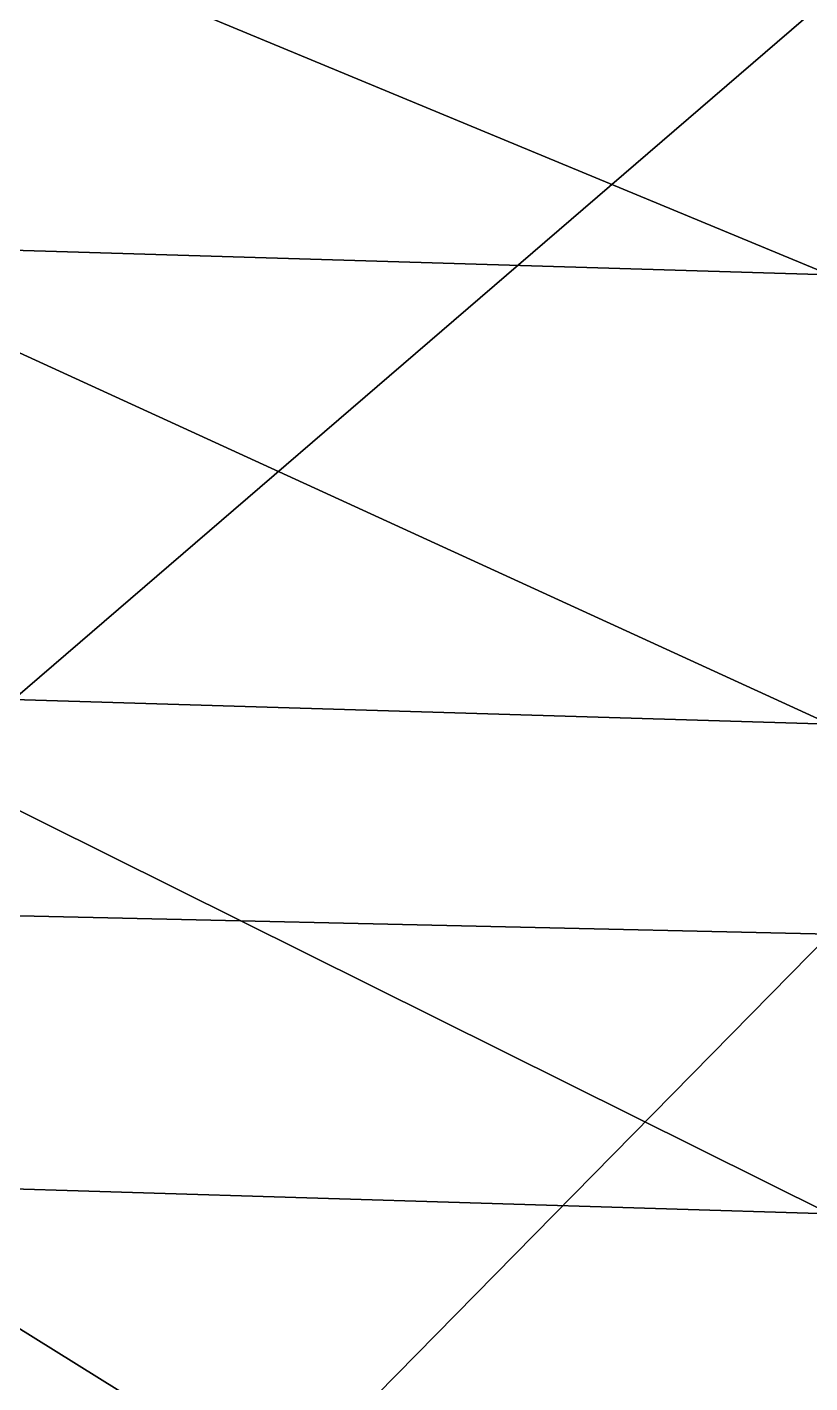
# Model space of a CAD drawing. Header units: centimetres. Extents: x -1118 to 1118, y -522 to 523.
# Drawn here: x -2.57 to 5.1, y 493.03 to 506.32 of the extents above; entities that cross this region are included whole.
import ezdxf

# ---------------------------------------------------------------- set-up
doc = ezdxf.new("R2010")
doc.units = ezdxf.units.CM
doc.layers.add('fabric', color=7, linetype='Continuous', true_color=0x9ab9e5)

msp = doc.modelspace()

# ---------------------------------------------------------------- meshes
at = {"layer": 'fabric', "color": 124, "true_color": 0x009980}
mesh = msp.add_polyface(dxfattribs=at)
corners = [(15.489, 474.915, 395.655), (5.296, 474.707, 395.358), (5.296, 462.291, 403.735), (-5.153, 474.915, 395.655), (-5.177, 462.486, 404.04), (-5.08, 506.863, 370.397), (5.296, 506.615, 370.134), (5.296, 513.593, 363.646), (-5.102, 497.66, 378.271), (5.296, 497.427, 377.994), (15.416, 506.863, 370.397), (5.296, 494.685, 307.855), (15.292, 494.998, 307.671), (15.266, 488.923, 297.222), (5.296, 488.61, 297.405), (-4.956, 494.998, 307.671), (-4.93, 488.923, 297.222), (-4.975, 499.795, 315.853), (5.296, 499.483, 316.037), (15.311, 499.795, 315.853), (5.296, 486.605, 386.59), (-5.127, 486.825, 386.878), (15.464, 486.825, 386.878), (15.439, 497.659, 378.271), (5.296, 480.372, 283.167), (-4.894, 480.685, 282.985), (15.23, 480.685, 282.985), (15.179, 467.923, 264.303), (5.296, 467.61, 264.486), (-4.843, 467.923, 264.304), (5.296, 503.888, 323.474), (-4.991, 504.199, 323.289), (-5.004, 508.162, 329.932), (5.296, 507.85, 330.117), (15.327, 504.199, 323.289), (-16.5, 475.54, 396.543), (-16.398, 487.486, 387.74), (-16.298, 498.359, 379.102), (-15.608, 489.861, 296.674), (-15.463, 481.625, 282.437), (-15.905, 509.096, 329.376), (-15.853, 505.134, 322.734), (-15.788, 500.732, 315.301), (-15.711, 495.936, 307.121)]
mesh.append_faces([[corners[k] for k in face] for face in [(0, 1, 2), (1, 3, 4), (5, 6, 7), (6, 5, 8), (8, 9, 6), (10, 6, 9), (11, 12, 13), (13, 14, 11), (15, 11, 14), (14, 16, 15), (11, 15, 17), (17, 18, 11), (12, 11, 18), (18, 19, 12), (20, 21, 3), (3, 1, 20), (22, 20, 1), (23, 9, 20), (21, 20, 9), (9, 8, 21), (24, 25, 16), (16, 14, 24), (26, 24, 14), (14, 13, 26), (24, 26, 27), (27, 28, 24), (25, 24, 28), (28, 29, 25), (30, 31, 32), (32, 33, 30), (34, 30, 33), (19, 18, 30), (31, 30, 18), (18, 17, 31), (35, 3, 21), (36, 21, 8), (37, 8, 5), (38, 16, 25), (39, 25, 29), (40, 32, 31), (41, 31, 17), (42, 17, 15), (43, 15, 16)]], dxfattribs={"vtx2": -1, "color": 124})

doc.saveas('drawing.dxf')
